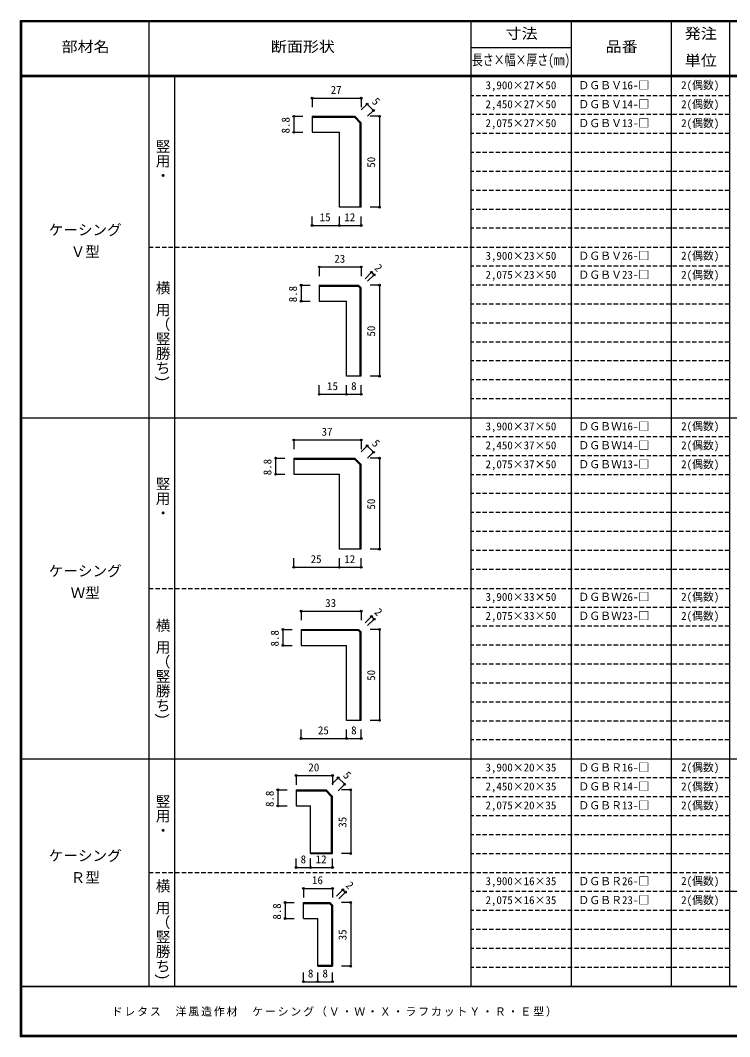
# Model space of a CAD drawing. Units: millimetres, scale not verified. Extents: x -400 to 380, y -287 to 278.
# Drawn here: x -400 to -10, y -280 to 278 of the extents above; entities that cross this region are included whole.
import ezdxf
from ezdxf.enums import TextEntityAlignment as Align

# ---------------------------------------------------------------- set-up
doc = ezdxf.new("R2010")
doc.units = ezdxf.units.MM
doc.header["$LTSCALE"] = 2
doc.header["$PDMODE"] = 32
doc.header["$PDSIZE"] = 1
doc.linetypes.add('DASHED1', pattern=[1.8, 1.2, -0.6])
for name, color, linetype in [('0-4', 3, 'Continuous'), ('0-A', 7, 'Continuous'), ('0-B', 7, 'Continuous'), ('F-1', 7, 'DASHED1'), ('F-A', 7, 'Continuous')]:
    doc.layers.add(name, color=color, linetype=linetype)
doc.styles.add('@ＭＳ ゴシック', font='')
doc.styles.add('ＭＳ ゴシック', font='')
doc.styles.get('@ＭＳ ゴシック').set_extended_font_data('@MS Gothic')
doc.styles.get('ＭＳ ゴシック').set_extended_font_data('MS Gothic')

msp = doc.modelspace()

# ---------------------------------------------------------------- linework, layer by layer
at = {"layer": '0-4'}
for p, q in [((-239.684, 225.575), (-216.22, 225.575)), ((-239.684, 225.575), (-239.684, 216.775)), ((-239.684, 225.075), (-216.427, 225.075)), ((-216.427, 225.075), (-213.184, 221.832)), ((-216.22, 225.575), (-212.684, 222.039)), ((-213.184, 175.575), (-213.184, 221.832)), ((-212.684, 175.575), (-212.684, 222.039)), ((-239.684, 216.775), (-224.684, 216.775)), ((-224.684, 175.575), (-224.684, 216.775)), ((-212.684, 175.575), (-224.684, 175.575)), ((-235.684, 132.756), (-214.099, 132.756)), ((-235.684, 132.756), (-235.684, 123.956)), ((-235.684, 132.256), (-214.306, 132.256)), ((-214.306, 132.256), (-213.184, 131.134)), ((-214.099, 132.756), (-212.684, 131.341)), ((-213.184, 82.756), (-213.184, 131.134)), ((-212.684, 82.756), (-212.684, 131.341)), ((-235.684, 123.956), (-220.684, 123.956)), ((-220.684, 82.756), (-220.684, 123.956)), ((-212.684, 82.756), (-220.684, 82.756)), ((-249.684, 37.661), (-216.22, 37.661)), ((-249.684, 37.661), (-249.684, 28.861)), ((-249.684, 37.161), (-216.427, 37.161)), ((-216.427, 37.161), (-213.184, 33.919)), ((-216.22, 37.661), (-212.684, 34.126)), ((-213.184, -12.339), (-213.184, 33.919)), ((-212.684, -12.339), (-212.684, 34.126)), ((-249.684, 28.861), (-224.684, 28.861)), ((-224.684, -12.339), (-224.684, 28.861)), ((-212.684, -12.339), (-224.684, -12.339)), ((-245.684, -56.453), (-214.099, -56.453)), ((-245.684, -56.453), (-245.684, -65.253)), ((-245.684, -56.953), (-214.306, -56.953)), ((-214.306, -56.953), (-213.184, -58.074)), ((-214.099, -56.453), (-212.684, -57.867)), ((-213.184, -106.453), (-213.184, -58.074)), ((-212.684, -106.453), (-212.684, -57.867)), ((-245.684, -65.253), (-220.684, -65.253)), ((-220.684, -106.453), (-220.684, -65.253)), ((-212.684, -106.453), (-220.684, -106.453)), ((-248.444, -144.688), (-231.98, -144.688)), ((-248.444, -144.688), (-248.444, -153.488)), ((-248.444, -145.188), (-232.187, -145.188)), ((-228.944, -148.431), (-232.187, -145.188)), ((-228.444, -148.224), (-231.98, -144.688)), ((-228.944, -179.188), (-228.944, -148.431)), ((-228.444, -179.688), (-228.444, -148.224)), ((-248.444, -153.488), (-240.444, -153.488)), ((-240.444, -179.688), (-240.444, -153.488)), ((-240.444, -179.188), (-228.944, -179.188)), ((-240.444, -179.688), (-228.444, -179.688)), ((-244.444, -206.597), (-229.859, -206.597)), ((-244.444, -215.397), (-244.444, -206.597)), ((-229.859, -206.597), (-228.444, -208.011)), ((-244.444, -207.097), (-230.066, -207.097)), ((-230.066, -207.097), (-228.944, -208.218)), ((-228.944, -208.218), (-228.944, -241.097)), ((-228.444, -208.011), (-228.444, -241.597)), ((-244.444, -215.397), (-236.444, -215.397)), ((-236.444, -241.597), (-236.444, -215.397)), ((-236.444, -241.097), (-228.944, -241.097)), ((-236.444, -241.597), (-228.444, -241.597))]:
    msp.add_line(p, q, dxfattribs=at)
at = {"layer": '0-B', "color": 4}
for p, q in [((-239.684, 235.575), (-239.684, 230.575)), ((-239.684, 235.575), (-212.684, 235.575)), ((-212.684, 235.575), (-212.684, 230.575)), ((-209.452, 232.343), (-212.684, 229.11)), ((-209.452, 232.343), (-205.917, 228.807)), ((-249.684, 225.575), (-244.684, 225.575)), ((-249.684, 225.575), (-249.684, 216.775)), ((-205.917, 228.807), (-209.149, 225.575)), ((-202.684, 225.575), (-207.684, 225.575)), ((-202.684, 225.575), (-202.684, 175.575)), ((-249.684, 216.775), (-244.684, 216.775)), ((-202.684, 175.575), (-207.684, 175.575)), ((-239.684, 165.575), (-239.684, 170.575)), ((-224.684, 165.575), (-224.684, 170.575)), ((-212.684, 165.575), (-212.684, 170.575)), ((-239.684, 165.575), (-212.684, 165.575)), ((-235.684, 142.756), (-235.684, 137.756)), ((-235.684, 142.756), (-212.684, 142.756)), ((-212.684, 142.756), (-212.684, 137.756)), ((-207.028, 139.827), (-210.563, 136.291)), ((-207.028, 139.827), (-205.613, 138.412)), ((-205.613, 138.412), (-209.149, 134.877)), ((-245.684, 132.756), (-240.684, 132.756)), ((-245.684, 132.756), (-245.684, 123.956)), ((-202.684, 132.756), (-207.684, 132.756)), ((-202.684, 132.756), (-202.684, 82.756)), ((-245.684, 123.956), (-240.684, 123.956)), ((-202.684, 82.756), (-207.684, 82.756)), ((-235.684, 72.756), (-235.684, 77.756)), ((-235.684, 72.756), (-212.684, 72.756)), ((-220.684, 72.756), (-220.684, 77.756)), ((-212.684, 72.756), (-212.684, 77.756)), ((-249.684, 47.661), (-249.684, 42.661)), ((-249.684, 47.661), (-212.684, 47.661)), ((-212.684, 47.661), (-212.684, 42.661)), ((-209.452, 44.429), (-212.684, 41.197)), ((-209.452, 44.429), (-205.917, 40.894)), ((-205.917, 40.894), (-209.149, 37.661)), ((-259.684, 37.661), (-254.684, 37.661)), ((-259.684, 37.661), (-259.684, 28.861)), ((-202.684, 37.661), (-207.684, 37.661)), ((-202.684, 37.661), (-202.684, -12.339)), ((-259.684, 28.861), (-254.684, 28.861)), ((-202.684, -12.339), (-207.684, -12.339)), ((-249.684, -22.339), (-249.684, -17.339)), ((-249.684, -22.339), (-212.684, -22.339)), ((-224.684, -22.339), (-224.684, -17.339)), ((-212.684, -22.339), (-212.684, -17.339)), ((-245.684, -46.453), (-245.684, -51.453)), ((-245.684, -46.453), (-212.684, -46.453)), ((-212.684, -46.453), (-212.684, -51.453)), ((-207.028, -49.382), (-210.563, -52.918)), ((-207.028, -49.382), (-205.613, -50.796)), ((-205.613, -50.796), (-209.149, -54.332)), ((-255.684, -56.453), (-250.684, -56.453)), ((-255.684, -56.453), (-255.684, -65.253)), ((-202.684, -56.453), (-207.684, -56.453)), ((-202.684, -56.453), (-202.684, -106.453)), ((-255.684, -65.253), (-250.684, -65.253)), ((-245.684, -116.453), (-245.684, -111.453)), ((-220.684, -116.453), (-220.684, -111.453)), ((-212.684, -116.453), (-212.684, -111.453)), ((-202.684, -106.453), (-207.684, -106.453)), ((-245.684, -116.453), (-212.684, -116.453)), ((-248.444, -136.812), (-248.444, -141.812)), ((-248.444, -136.812), (-228.444, -136.812)), ((-225.286, -138.049), (-228.821, -141.585)), ((-228.444, -136.812), (-228.444, -141.812)), ((-225.286, -138.049), (-221.75, -141.585)), ((-258.444, -144.688), (-253.444, -144.688)), ((-258.444, -144.688), (-258.444, -153.488)), ((-221.75, -141.585), (-225.286, -145.12)), ((-218.444, -144.688), (-223.444, -144.688)), ((-218.444, -144.688), (-218.444, -179.688)), ((-258.444, -153.488), (-253.444, -153.488)), ((-248.444, -187.366), (-248.444, -182.366)), ((-240.444, -187.366), (-240.444, -182.366)), ((-228.444, -187.366), (-228.444, -182.366)), ((-218.444, -179.688), (-223.444, -179.688)), ((-248.444, -187.366), (-228.444, -187.366)), ((-244.444, -198.822), (-244.444, -203.822)), ((-244.444, -198.822), (-228.444, -198.822)), ((-228.444, -198.822), (-228.444, -203.822)), ((-222.788, -199.526), (-226.323, -203.061)), ((-221.373, -200.94), (-224.909, -204.475)), ((-222.788, -199.526), (-221.373, -200.94)), ((-254.444, -206.597), (-249.444, -206.597)), ((-254.444, -206.597), (-254.444, -215.397)), ((-218.444, -206.597), (-223.444, -206.597)), ((-218.444, -206.597), (-218.444, -241.597)), ((-254.444, -215.397), (-249.444, -215.397)), ((-244.444, -250.109), (-244.444, -245.109)), ((-236.444, -250.109), (-236.444, -245.109)), ((-228.444, -250.109), (-228.444, -245.109)), ((-218.444, -241.597), (-223.444, -241.597)), ((-244.444, -250.109), (-228.444, -250.109))]:
    msp.add_line(p, q, dxfattribs=at)
at = {"layer": '0-B'}
for p in [(-239.684, 235.575), (-212.684, 235.575), (-209.452, 232.343), (-205.917, 228.807), (-249.684, 225.575), (-202.684, 225.575), (-249.684, 216.775), (-202.684, 175.575), (-239.684, 165.575), (-224.684, 165.575), (-212.684, 165.575), (-235.684, 142.756), (-212.684, 142.756), (-207.028, 139.827), (-205.613, 138.412), (-245.684, 132.756), (-202.684, 132.756), (-245.684, 123.956), (-202.684, 82.756), (-235.684, 72.756), (-220.684, 72.756), (-212.684, 72.756), (-249.684, 47.661), (-212.684, 47.661), (-209.452, 44.429), (-205.917, 40.894), (-259.684, 37.661), (-202.684, 37.661), (-259.684, 28.861), (-202.684, -12.339), (-249.684, -22.339), (-224.684, -22.339), (-212.684, -22.339), (-245.684, -46.453), (-212.684, -46.453), (-207.028, -49.382), (-205.613, -50.796), (-255.684, -56.453), (-202.684, -56.453), (-255.684, -65.253), (-202.684, -106.453), (-245.684, -116.453), (-220.684, -116.453), (-212.684, -116.453), (-248.444, -136.812), (-228.444, -136.812), (-225.286, -138.049), (-258.444, -144.688), (-221.75, -141.585), (-218.444, -144.688), (-258.444, -153.488), (-218.444, -179.688), (-248.444, -187.366), (-240.444, -187.366), (-228.444, -187.366), (-244.444, -198.822), (-228.444, -198.822), (-222.788, -199.526), (-221.373, -200.94), (-254.444, -206.597), (-218.444, -206.597), (-254.444, -215.397), (-218.444, -241.597), (-244.444, -250.109), (-236.444, -250.109), (-228.444, -250.109)]:
    msp.add_point(p, dxfattribs=at)
at = {"layer": 'F-1', "color": 6, "linetype": 'Continuous'}
for p, q in [((-400, 278.333), (-400, -280.333)), ((-400, 278.333), (380, 278.333)), ((-400, 278), (380, 278)), ((-400, 277.667), (380, 277.667)), ((-399.667, 278.333), (-399.667, -280.333)), ((-399.333, 278.333), (-399.333, -280.333)), ((-10.333, 278.337), (-10.333, -253)), ((380, 248), (-400, 248)), ((380, 247.333), (-400, 247.333)), ((380, -252.667), (-400, -252.667)), ((380, -253), (-400, -253)), ((380, -279.667), (-400, -279.667)), ((380, -280), (-400, -280)), ((380, -280.333), (-400, -280.333))]:
    msp.add_line(p, q, dxfattribs=at)
at = {"layer": 'F-1', "linetype": 'Continuous'}
for p, q in [((-329.333, 278.333), (-329.333, -252.667)), ((-152.333, 278.337), (-152.333, -253)), ((-97.333, 278.337), (-97.333, -253)), ((-42.333, 278.337), (-42.333, -253)), ((-97.333, 263.167), (-152.333, 263.167)), ((-315.333, 247.333), (-315.333, -252.667)), ((-399.333, 59.833), (379.333, 59.833)), ((-399.333, -127.667), (379.333, -127.667)), ((379.333, -200.583), (-10.333, -200.583))]:
    msp.add_line(p, q, dxfattribs=at)
at = {"layer": 'F-1'}
for p, q in [((-10.333, 236.917), (-152.333, 236.917)), ((-10.333, 226.5), (-152.333, 226.5)), ((-10.333, 216.083), (-152.333, 216.083)), ((-10.333, 205.667), (-152.333, 205.667)), ((-10.333, 195.25), (-152.333, 195.25)), ((-10.333, 184.833), (-152.333, 184.833)), ((-10.333, 174.417), (-152.333, 174.417)), ((-10.333, 164), (-152.333, 164)), ((-329.333, 153.583), (-10.333, 153.583)), ((-10.333, 143.167), (-152.333, 143.167)), ((-10.333, 132.75), (-152.333, 132.75)), ((-10.333, 122.333), (-152.333, 122.333)), ((-10.333, 111.917), (-152.333, 111.917)), ((-10.333, 101.5), (-152.333, 101.5)), ((-10.333, 91.083), (-152.333, 91.083)), ((-10.333, 80.667), (-152.333, 80.667)), ((-10.333, 70.25), (-152.333, 70.25)), ((-10.333, 49.417), (-152.333, 49.417)), ((-10.333, 39), (-152.333, 39)), ((-10.333, 28.583), (-152.333, 28.583)), ((-10.333, 18.167), (-152.333, 18.167)), ((-10.333, 7.75), (-152.333, 7.75)), ((-10.333, -2.667), (-152.333, -2.667)), ((-10.333, -13.083), (-152.333, -13.083)), ((-10.333, -23.5), (-152.333, -23.5)), ((-329.333, -33.917), (-9.667, -33.917)), ((-10.333, -44.333), (-152.333, -44.333)), ((-10.333, -54.75), (-152.333, -54.75)), ((-10.333, -65.167), (-152.333, -65.167)), ((-10.333, -75.583), (-152.333, -75.583)), ((-10.333, -86), (-152.333, -86)), ((-10.333, -96.417), (-152.333, -96.417)), ((-10.333, -106.833), (-152.333, -106.833)), ((-10.333, -117.25), (-152.333, -117.25)), ((-10.333, -138.083), (-152.333, -138.083)), ((-10.333, -148.5), (-152.333, -148.5)), ((-10.333, -158.917), (-152.333, -158.917)), ((-10.333, -169.333), (-152.333, -169.333)), ((-10.333, -179.75), (-152.333, -179.75)), ((-329.333, -190.167), (-10.333, -190.167)), ((-10.333, -200.583), (-152.333, -200.583)), ((-10.333, -211), (-152.333, -211)), ((-10.333, -221.417), (-152.333, -221.417)), ((-10.333, -231.833), (-152.333, -231.833)), ((-10.333, -242.25), (-152.333, -242.25))]:
    msp.add_line(p, q, dxfattribs=at)

# ---------------------------------------------------------------- texts
at = {"layer": '0-A', "style": 'ＭＳ ゴシック'}
for s, height, p in [('3,900×27×50', 4.399, (-144.333, 239.125)), ('ＤＧＢＶ16-□', 4.399, (-93.333, 239.125)), ('2(偶数)', 4.399, (-36.833, 239.234)), ('ＤＧＢＶ14-□', 4.399, (-93.333, 228.708)), ('2(偶数)', 4.399, (-36.833, 228.708)), ('2,450×27×50', 4.399, (-144.333, 228.708)), ('2,075×27×50', 4.399, (-144.333, 218.292)), ('ＤＧＢＶ13-□', 4.399, (-93.333, 218.292)), ('2(偶数)', 4.399, (-36.833, 218.292)), ('ケーシング', 5.865, (-384.333, 158.466)), ('Ｖ型', 5.865, (-372.333, 146.466)), ('3,900×23×50', 4.399, (-144.333, 145.375)), ('ＤＧＢＶ26-□', 4.399, (-93.333, 145.375)), ('2(偶数)', 4.399, (-36.833, 145.484)), ('2,075×23×50', 4.399, (-144.333, 134.958)), ('ＤＧＢＶ23-□', 4.399, (-93.333, 134.958)), ('2(偶数)', 4.399, (-36.833, 134.958)), ('3,900×37×50', 4.399, (-144.333, 51.625)), ('ＤＧＢＷ16-□', 4.399, (-93.333, 51.625)), ('2(偶数)', 4.399, (-36.833, 51.734)), ('2,450×37×50', 4.399, (-144.333, 41.208)), ('ＤＧＢＷ14-□', 4.399, (-93.333, 41.208)), ('2(偶数)', 4.399, (-36.833, 41.208)), ('2,075×37×50', 4.399, (-144.333, 30.792)), ('ＤＧＢＷ13-□', 4.399, (-93.333, 30.792)), ('2(偶数)', 4.399, (-36.833, 30.792)), ('ケーシング', 5.865, (-384.333, -29.034)), ('Ｗ型', 5.865, (-372.333, -41.034)), ('3,900×33×50', 4.399, (-144.333, -42.125)), ('ＤＧＢＷ26-□', 4.399, (-93.333, -42.125)), ('2(偶数)', 4.399, (-36.833, -42.016)), ('2,075×33×50', 4.399, (-144.333, -52.542)), ('ＤＧＢＷ23-□', 4.399, (-93.333, -52.542)), ('2(偶数)', 4.399, (-36.833, -52.542)), ('3,900×20×35', 4.399, (-144.333, -135.875)), ('ＤＧＢＲ16-□', 4.399, (-93.333, -135.875)), ('2(偶数)', 4.399, (-36.833, -135.766)), ('2,450×20×35', 4.399, (-144.333, -146.292)), ('ＤＧＢＲ14-□', 4.399, (-93.333, -146.292)), ('2(偶数)', 4.399, (-36.833, -146.292)), ('ＤＧＢＲ13-□', 4.399, (-93.333, -156.708)), ('2(偶数)', 4.399, (-36.833, -156.708)), ('2,075×20×35', 4.399, (-144.333, -156.708)), ('ケーシング', 5.865, (-384.333, -185.534)), ('Ｒ型', 5.865, (-372.333, -197.534)), ('3,900×16×35', 4.399, (-144.333, -198.375)), ('ＤＧＢＲ26-□', 4.399, (-93.333, -198.375)), ('2(偶数)', 4.399, (-36.833, -198.266)), ('2,075×16×35', 4.399, (-144.333, -208.792)), ('ＤＧＢＲ23-□', 4.399, (-93.333, -208.792)), ('2(偶数)', 4.399, (-36.833, -208.792))]:
    msp.add_text(s, height=height, dxfattribs=at).set_placement(p, align=Align.BOTTOM_LEFT)
at = {"layer": '0-A', "style": '@ＭＳ ゴシック'}
for s, p in [('竪用・', (-326.333, 213.083)), ('横 用（竪勝ち)', (-326.333, 135.333)), ('竪用・', (-326.333, 27.583)), ('横 用（竪勝ち)', (-326.333, -50.167)), ('竪用・', (-326.333, -146.917)), ('横 用（竪勝ち)', (-326.333, -193.417))]:
    msp.add_text(s, height=5.865, rotation=270, dxfattribs=at).set_placement(p, align=Align.BOTTOM_LEFT)
at = {"layer": '0-B', "style": 'ＭＳ ゴシック'}
for s, p in [('27', (-229.434, 236.575)), ('15', (-235.434, 166.575)), ('12', (-221.934, 166.575)), ('23', (-227.434, 143.756)), ('15', (-231.434, 73.756)), ('8', (-218.184, 73.756)), ('37', (-234.434, 48.661)), ('25', (-240.434, -21.339)), ('12', (-221.934, -21.339)), ('33', (-232.434, -45.453)), ('25', (-236.434, -115.453)), ('8', (-218.184, -115.453)), ('20', (-241.694, -135.812)), ('8', (-245.944, -186.366)), ('12', (-237.694, -186.366)), ('16', (-239.694, -197.822)), ('8', (-241.944, -249.109)), ('8', (-233.944, -249.109))]:
    msp.add_text(s, height=4.399, dxfattribs=at).set_placement(p, align=Align.BOTTOM_LEFT)
for s, rotation, p in [('5', 315, (-208.038, 232.343)), ('8.8', 90, (-250.684, 216.175)), ('50', 90, (-203.684, 197.325)), ('2', 315, (-206.674, 140.887)), ('8.8', 90, (-246.684, 123.356)), ('50', 90, (-203.684, 104.506)), ('5', 315, (-208.038, 44.429)), ('8.8', 90, (-260.684, 28.261)), ('50', 90, (-203.684, 9.411)), ('2', 315, (-206.674, -48.321)), ('8.8', 90, (-256.684, -65.853)), ('50', 90, (-203.684, -84.703)), ('5', 315, (-223.871, -138.049)), ('8.8', 90, (-259.444, -154.088)), ('35', 90, (-219.444, -165.438)), ('2', 315, (-222.434, -198.465)), ('8.8', 90, (-255.444, -215.997)), ('35', 90, (-219.444, -227.347))]:
    msp.add_text(s, height=4.399, rotation=rotation, dxfattribs=at).set_placement(p, align=Align.BOTTOM_LEFT)
at = {"layer": 'F-1', "style": 'ＭＳ ゴシック'}
for s, width, p in [('寸法', 1.1, (-133.333, 266.417)), ('発注', 1.1, (-34.833, 266.417)), ('品番', 1.1, (-78.333, 259.167)), ('長さ×幅×厚さ(㎜)', 0.75, (-151.833, 251.917)), ('単位', 1.1, (-34.833, 251.583))]:
    msp.add_text(s, height=5.865, dxfattribs=dict(at, width=width)).set_placement(p, align=Align.BOTTOM_LEFT)
at = {"layer": 'F-A', "style": 'ＭＳ ゴシック', "width": 1.1}
for s, p in [('部材名', (-377.333, 259.167)), ('断面形状', (-262.333, 259.167))]:
    msp.add_text(s, height=5.865, dxfattribs=at).set_placement(p, align=Align.BOTTOM_LEFT)
at = {"layer": 'F-A', "insert": (-349.836, -269.333), "char_height": 4.399, "attachment_point": 7, "style": 'ＭＳ ゴシック'}
msp.add_mtext('\\T1.17;ドレタス\u3000洋風造作材\u3000ケーシング（Ｖ・Ｗ・Ｘ・ラフカットＹ・Ｒ・Ｅ型）', dxfattribs=at)

doc.saveas('drawing.dxf')
